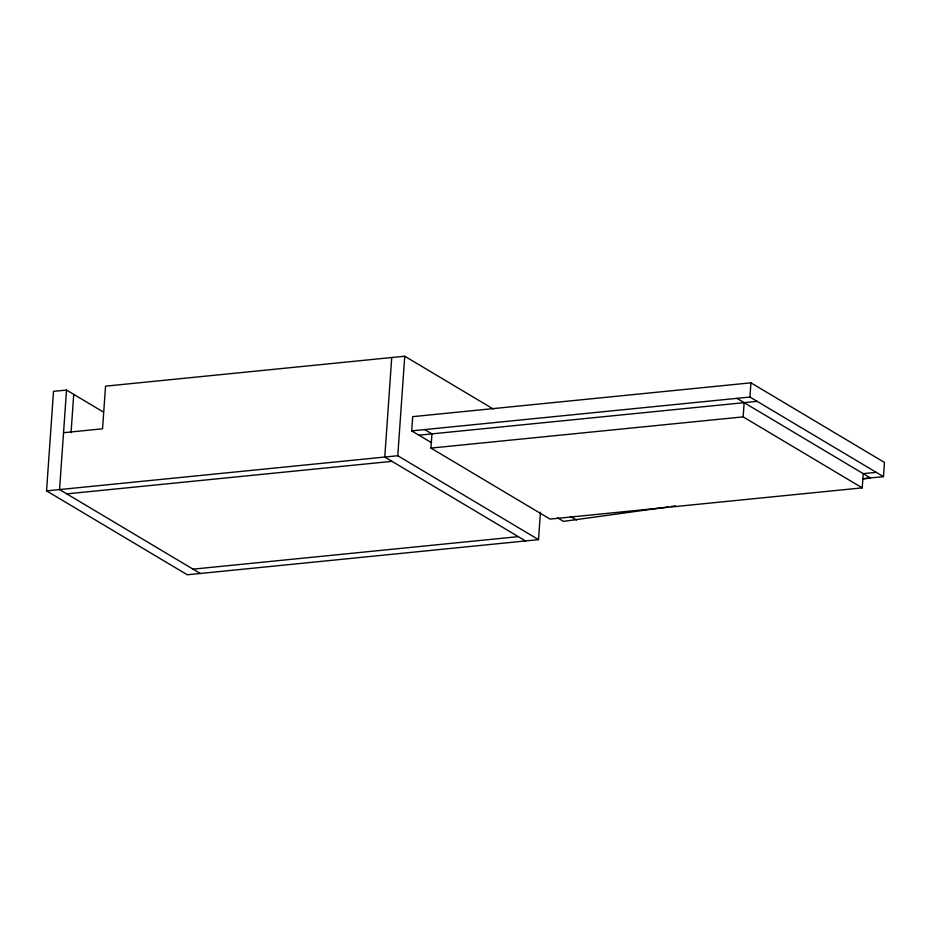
<?xml version="1.0" encoding="UTF-8"?>
<svg xmlns="http://www.w3.org/2000/svg" width="931" height="931" viewBox="0 0 931 931"><rect width="100%" height="100%" fill="white"/><g stroke="black" fill="none" stroke-linecap="round" stroke-linejoin="round"><path stroke-width="1.4" d="M540.434 512.248L538.514 539.643L187.282 574.776L46.55 490.87L53.509 391.357L66.52 390.054L103.457 412.072M66.52 390.054L59.561 489.566L200.293 573.473M71.047 432.74L73.735 394.36M391.73 357.527L384.771 457.04L525.515 540.946M538.514 539.643L397.781 455.736L404.741 356.224L105.54 386.156L102.561 428.795L63.529 432.706M431.414 442.621L411.711 430.878L412.712 416.657L750.933 382.827L884.45 462.439L883.461 476.649L863.235 478.639M876.234 472.354L863.235 473.646L862.234 487.867L550.035 519.091L430.948 448.09L431.937 433.881L424.722 429.575M862.234 487.867L743.147 416.867L744.148 402.658M883.461 476.649L749.932 397.048L750.933 382.827M557.494 517.787L563.511 521.372L668.283 506.93M671.146 506.511L675.452 505.894M863.281 478.976L870.45 477.952L736.933 398.352M411.711 430.878L749.932 397.048M418.927 435.173L757.147 401.354M430.948 448.09L743.147 416.867M46.55 490.87L397.781 455.736M66.776 493.872L391.986 461.345M193.078 569.167L518.288 536.64M404.741 356.224L493.162 408.953M570.447 516.449L576.522 520.068"/></g></svg>
